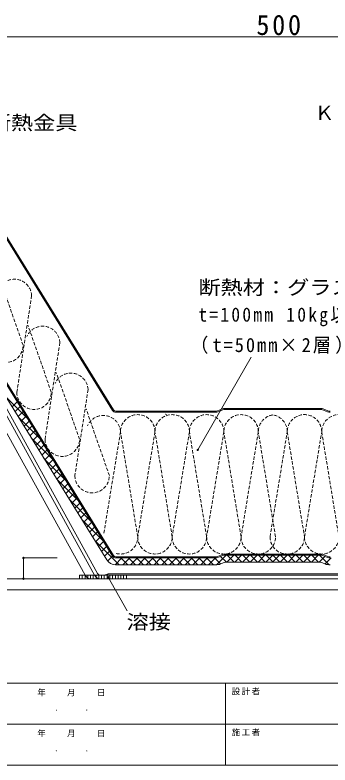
# Model space of a CAD drawing. Units: millimetres, scale not verified. Extents: x -1135 to 2170, y -1086 to 2575.
# Drawn here: x 1395 to 1624, y -1086 to -542 of the extents above; entities that cross this region are included whole.
import ezdxf
from ezdxf.enums import TextEntityAlignment as Align

# ---------------------------------------------------------------- set-up
doc = ezdxf.new("R2010")
doc.units = ezdxf.units.MM
doc.header["$LTSCALE"] = 2
doc.header["$PDMODE"] = 32
doc.header["$PDSIZE"] = 1
doc.linetypes.add('DASHED1', pattern=[1.8, 1.2, -0.6])
doc.layers.add('0-1', color=4, linetype='Continuous', lineweight=18)
doc.styles.add('ＭＳ ゴシック', font='')
doc.styles.get('ＭＳ ゴシック').set_extended_font_data('MS Gothic')

msp = doc.modelspace()

# ---------------------------------------------------------------- linework, layer by layer
at = {"layer": '0-1', "color": 7}
for p, q in [((1332.617, -558.13), (1832.616, -558.13)), ((1461.5, -937.178), (1365.012, -781.45)), ((1527.572, -857.572), (1566.426, -790.28)), ((1452.616, -948.295), (1368.545, -796.167)), ((1454.804, -947.085), (1370.819, -795.113)), ((1445.761, -948.295), (1365.005, -802.167)), ((1401.013, -935.876), (1425.463, -935.876)), ((1401.013, -935.876), (1401.013, -950.876)), ((1544.115, -940.175), (1547.363, -938.876)), ((1547.363, -938.876), (1582.017, -938.876)), ((1616.67, -938.876), (1582.017, -938.876)), ((1619.918, -940.175), (1616.67, -938.876)), ((1540.476, -940.876), (1468.164, -940.876)), ((1441.76, -948.295), (1441.76, -950.795)), ((1441.76, -948.295), (1456.359, -948.295)), ((1443.76, -948.295), (1443.76, -950.795)), ((1445.761, -948.295), (1445.761, -950.795)), ((1447.76, -948.295), (1447.76, -950.795)), ((1449.76, -948.295), (1449.76, -950.795)), ((1703.897, -950.876), (1450.136, -950.876)), ((1451.76, -948.295), (1451.76, -950.795)), ((1453.76, -948.295), (1453.76, -950.795)), ((1455.76, -948.295), (1455.76, -950.795)), ((1697.042, -948.376), (1456.991, -948.376)), ((1457.76, -948.295), (1457.76, -950.795)), ((1459.517, -948.376), (1462.251, -947.496)), ((1459.761, -948.295), (1459.761, -950.795)), ((1461.76, -948.295), (1461.76, -950.795)), ((1462.459, -949.874), (1476.442, -974.091)), ((1463.017, -947.376), (1691.017, -947.376)), ((1463.76, -948.295), (1463.76, -950.795)), ((1465.76, -948.295), (1465.76, -950.795)), ((1467.76, -948.295), (1467.76, -950.795)), ((1469.76, -948.295), (1469.76, -950.795)), ((1471.76, -948.295), (1471.76, -950.795)), ((1473.761, -948.295), (1473.761, -950.795)), ((1475.761, -948.295), (1475.761, -950.795))]:
    msp.add_line(p, q, dxfattribs=at)
at = {"layer": '0-1', "color": 3}
for p, q in [((1465.75, -828.961), (1368.536, -672.06)), ((1369.217, -671.64), (1466.431, -828.542)), ((1465.75, -934.545), (1368.536, -777.643)), ((1369.217, -777.223), (1466.431, -934.125)), ((1468.134, -829.493), (1540.476, -829.493)), ((1468.134, -830.293), (1540.476, -830.293)), ((1541.962, -829.207), (1545.531, -827.779)), ((1542.259, -829.949), (1545.829, -828.522)), ((1547.017, -827.493), (1582.017, -827.493)), ((1547.017, -828.293), (1582.017, -828.293)), ((1617.017, -827.493), (1582.017, -827.493)), ((1617.017, -828.293), (1582.017, -828.293)), ((1621.775, -829.949), (1618.205, -828.522)), ((1622.072, -829.207), (1618.503, -827.779)), ((1541.962, -934.79), (1545.531, -933.362)), ((1542.259, -935.533), (1545.829, -934.105)), ((1547.017, -933.076), (1582.017, -933.076)), ((1547.017, -933.876), (1582.017, -933.876)), ((1617.017, -933.076), (1582.017, -933.076)), ((1617.017, -933.876), (1582.017, -933.876)), ((1621.775, -935.533), (1618.205, -934.105)), ((1622.072, -934.79), (1618.503, -933.362)), ((1468.134, -935.076), (1540.476, -935.076)), ((1468.134, -935.876), (1540.476, -935.876)), ((1082.017, -950.876), (2082.016, -950.876)), ((1082.017, -958.876), (2082.016, -958.876))]:
    msp.add_line(p, q, dxfattribs=at)
at = {"layer": '0-1', "linetype": 'DASHED1', "lineweight": 9}
for p, q in [((1400.803, -781.727), (1383.92, -733.308)), ((1407.005, -745.799), (1396.282, -815.754)), ((1407.005, -745.799), (1397.446, -808.156)), ((1421.281, -815.754), (1404.398, -767.335)), ((1427.483, -779.826), (1416.76, -849.781)), ((1441.76, -849.781), (1424.876, -801.362)), ((1447.961, -813.853), (1438.403, -876.211)), ((1463.403, -876.211), (1446.519, -827.791))]:
    msp.add_line(p, q, dxfattribs=at)
at = {"layer": '0-1', "lineweight": 9}
for p, q in [((1403.782, -834.53), (1388.32, -819.068)), ((1396.466, -822.722), (1392.834, -826.353)), ((1398.63, -826.214), (1394.998, -829.846)), ((1400.794, -829.707), (1397.162, -833.339)), ((1412.995, -849.4), (1397.533, -833.938)), ((1402.958, -833.2), (1399.326, -836.832)), ((1405.122, -836.692), (1401.49, -840.324)), ((1407.286, -840.185), (1403.654, -843.817)), ((1409.45, -843.678), (1405.818, -847.31)), ((1411.614, -847.171), (1407.982, -850.803)), ((1422.209, -864.27), (1406.747, -848.808)), ((1413.778, -850.664), (1410.146, -854.296)), ((1415.942, -854.156), (1412.31, -857.788)), ((1418.106, -857.649), (1414.474, -861.281)), ((1431.422, -879.141), (1415.96, -863.679)), ((1420.271, -861.142), (1416.639, -864.774)), ((1422.434, -864.635), (1418.803, -868.266)), ((1424.598, -868.128), (1420.967, -871.759)), ((1426.762, -871.62), (1423.131, -875.252)), ((1440.635, -894.01), (1425.173, -878.547)), ((1428.927, -875.113), (1425.295, -878.745)), ((1431.091, -878.606), (1427.459, -882.238)), ((1433.255, -882.099), (1429.623, -885.731)), ((1435.419, -885.592), (1431.787, -889.223)), ((1437.583, -889.084), (1433.951, -892.716)), ((1449.847, -908.878), (1434.385, -893.416)), ((1439.747, -892.577), (1436.116, -896.209)), ((1441.911, -896.07), (1438.279, -899.702)), ((1444.075, -899.563), (1440.444, -903.194)), ((1446.239, -903.055), (1442.607, -906.687)), ((1448.404, -906.548), (1444.772, -910.18)), ((1459.059, -923.747), (1443.597, -908.284)), ((1450.568, -910.041), (1446.936, -913.673)), ((1452.732, -913.534), (1449.1, -917.166)), ((1454.896, -917.027), (1451.264, -920.659)), ((1470.533, -940.876), (1452.809, -923.153)), ((1457.06, -920.519), (1453.428, -924.151)), ((1459.224, -924.012), (1455.593, -927.644)), ((1461.388, -927.505), (1457.756, -931.137)), ((1463.552, -930.998), (1459.92, -934.629)), ((1465.716, -934.491), (1462.083, -938.124)), ((1548.075, -933.876), (1541.095, -940.857)), ((1548.312, -938.876), (1544.195, -934.758)), ((1553.732, -933.876), (1548.732, -938.876)), ((1553.969, -938.876), (1548.97, -933.876)), ((1559.389, -933.876), (1554.389, -938.876)), ((1559.626, -938.876), (1554.627, -933.876)), ((1565.046, -933.876), (1560.047, -938.876)), ((1565.283, -938.876), (1560.283, -933.876)), ((1570.702, -933.876), (1565.704, -938.876)), ((1570.94, -938.876), (1565.94, -933.876)), ((1576.36, -933.876), (1571.36, -938.876)), ((1576.596, -938.876), (1571.597, -933.876)), ((1582.017, -933.876), (1577.017, -938.876)), ((1582.254, -938.876), (1577.254, -933.876)), ((1581.78, -938.876), (1586.779, -933.876)), ((1582.017, -933.876), (1587.016, -938.876)), ((1587.437, -938.876), (1592.436, -933.876)), ((1587.674, -933.876), (1592.673, -938.876)), ((1593.094, -938.876), (1598.093, -933.876)), ((1593.33, -933.876), (1598.33, -938.876)), ((1598.75, -938.876), (1603.75, -933.876)), ((1598.987, -933.876), (1603.987, -938.876)), ((1604.407, -938.876), (1609.407, -933.876)), ((1604.644, -933.876), (1609.644, -938.876)), ((1610.064, -938.876), (1615.063, -933.876)), ((1610.301, -933.876), (1615.301, -938.876)), ((1615.721, -938.876), (1619.838, -934.758)), ((1615.958, -933.876), (1622.938, -940.857)), ((1472.537, -935.876), (1467.537, -940.876)), ((1476.774, -940.876), (1471.774, -935.876)), ((1478.193, -935.876), (1473.194, -940.876)), ((1482.431, -940.876), (1477.431, -935.876)), ((1483.85, -935.876), (1478.85, -940.876)), ((1488.088, -940.876), (1483.087, -935.876)), ((1489.507, -935.876), (1484.507, -940.876)), ((1493.744, -940.876), (1488.745, -935.876)), ((1495.164, -935.876), (1490.164, -940.876)), ((1499.401, -940.876), (1494.401, -935.876)), ((1500.821, -935.876), (1495.821, -940.876)), ((1505.058, -940.876), (1500.058, -935.876)), ((1506.478, -935.876), (1501.478, -940.876)), ((1510.714, -940.876), (1505.715, -935.876)), ((1512.134, -935.876), (1507.135, -940.876)), ((1516.371, -940.876), (1511.372, -935.876)), ((1517.791, -935.876), (1512.791, -940.876)), ((1522.029, -940.876), (1517.028, -935.876)), ((1523.448, -935.876), (1518.448, -940.876)), ((1527.685, -940.876), (1522.685, -935.876)), ((1529.105, -935.876), (1524.105, -940.876)), ((1533.342, -940.876), (1528.342, -935.876)), ((1534.761, -935.876), (1529.762, -940.876)), ((1538.999, -940.876), (1533.999, -935.876)), ((1540.418, -935.876), (1535.419, -940.876)), ((1544, -940.221), (1539.656, -935.876)), ((1620.033, -940.221), (1624.377, -935.876))]:
    msp.add_line(p, q, dxfattribs=at)
at = {"layer": '0-1', "color": 2}
for p, q in [((2169.534, -1026.625), (592.646, -1026.625)), ((1547.632, -1026.625), (1547.632, -1085.885)), ((907.648, -1056.255), (2169.534, -1056.255)), ((592.646, -1085.885), (2169.534, -1085.885))]:
    msp.add_line(p, q, dxfattribs=at)
at = {"layer": '0-1', "linetype": 'DASHED1', "lineweight": 9}
for points in [[(1484.017, -920.503), (1471.516, -844.502), (1459.314, -918.692)], [(1509.016, -920.503), (1496.516, -844.503), (1484.017, -920.503)], [(1584.016, -920.504), (1571.516, -844.503), (1559.016, -920.504), (1546.516, -844.503), (1534.016, -920.504), (1521.516, -844.503), (1509.016, -920.504)], [(1580.018, -920.504), (1592.517, -844.503), (1605.017, -920.504), (1617.517, -844.503), (1630.017, -920.504), (1642.517, -844.503), (1655.017, -920.504)]]:
    msp.add_lwpolyline(points, dxfattribs=at)
for centre, radius, start, end in [((1394.519, -746.383), 12.5, 2.67923, 156.64252), ((1414.997, -780.41), 12.5, 2.67923, 156.64252), ((1388.304, -781.727), 12.5, 179.99997, 359.99998), ((1435.475, -814.438), 12.5, 2.67923, 156.64252), ((1408.782, -815.754), 12.5, 179.99997, 359.99998), ((1459.03, -845.087), 12.5, 2.67923, 156.64252), ((1484.017, -844.503), 12.5, 359.99997, 179.99998), ((1509.016, -844.503), 12.5, 359.99997, 179.99998), ((1505.004, -831.004), 1, 218.06564, 269.99998), ((1534.016, -844.503), 12.5, 359.99997, 179.99998), ((1559.016, -844.503), 12.5, 359.99997, 179.99998), ((1584.016, -844.503), 12.5, 99.20462, 180), ((1580.018, -844.503), 12.5, 0, 80.79535), ((1605.017, -844.503), 12.5, 0, 179.99997), ((1630.017, -844.503), 12.5, 0, 179.99997), ((1429.26, -849.781), 12.5, 179.99997, 359.99998), ((1450.903, -876.211), 12.5, 179.99997, 359.99998), ((1471.516, -920.503), 12.5, 255.33203, 359.99998), ((1496.516, -920.503), 12.5, 179.99997, 359.99998), ((1521.516, -920.504), 12.5, 179.99997, 359.99998), ((1546.516, -920.504), 12.5, 179.99997, 359.99998), ((1571.516, -920.504), 12.5, 179.99997, 359.99998), ((1592.517, -920.504), 12.5, 179.99997, 359.99998), ((1617.517, -920.504), 12.5, 179.99997, 359.99998)]:
    msp.add_arc(centre, radius, start, end, dxfattribs=at)
at = {"layer": '0-1', "color": 3}
for centre, radius, start, end in [((1468.134, -827.493), 2.8, 211.63541, 270), ((1468.134, -827.493), 2, 211.63541, 270), ((1540.476, -825.493), 4, 270, 291.80141), ((1540.476, -825.493), 4.8, 270, 291.80141), ((1547.017, -831.493), 4, 89.99998, 111.80139), ((1547.017, -831.493), 3.2, 89.99998, 111.80139), ((1617.017, -831.493), 4, 68.19859, 90), ((1617.017, -831.493), 3.2, 68.19859, 90), ((1623.558, -825.493), 4.8, 248.19858, 269.99998), ((1623.558, -825.493), 4, 248.19858, 269.99998), ((1468.134, -933.076), 2.8, 211.63541, 270), ((1468.134, -933.076), 2, 211.63541, 270), ((1547.017, -937.076), 4, 89.99998, 111.80139), ((1547.017, -937.076), 3.2, 89.99998, 111.80139), ((1617.017, -937.076), 4, 68.19859, 90), ((1617.017, -937.076), 3.2, 68.19859, 90), ((1540.476, -931.076), 4, 270, 291.80141), ((1540.476, -931.076), 4.8, 270, 291.80141), ((1623.558, -931.076), 4.8, 248.19858, 269.99998), ((1623.558, -931.076), 4, 248.19858, 269.99998)]:
    msp.add_arc(centre, radius, start, end, dxfattribs=at)
at = {"layer": '0-1', "color": 7}
for centre, radius, start, end in [((1468.134, -933.076), 7.8, 211.63541, 270), ((1540.476, -931.076), 9.8, 270, 291.80141), ((1623.558, -931.076), 9.8, 248.19858, 269.99998), ((1450.136, -945.876), 5, 208.92641, 269.99998), ((1456.991, -945.876), 5, 208.92641, 270), ((1456.991, -945.876), 2.5, 208.92641, 270), ((1463.017, -949.876), 2.5, 89.99998, 107.83731)]:
    msp.add_arc(centre, radius, start, end, dxfattribs=at)
at = {"layer": '0-1', "color": 3}
for p in [(1527.572, -857.572), (1401.013, -935.876), (1401.013, -950.876), (1462.459, -949.874)]:
    msp.add_point(p, dxfattribs=at)

# ---------------------------------------------------------------- texts
at = {"layer": '0-1', "color": 2, "style": 'ＭＳ ゴシック', "width": 1.15}
for s, p in [('断熱金具', (1375.891, -628.665)), ('断熱材：グラスウール', (1528.026, -747.992)), ('溶接', (1475.889, -990.439))]:
    msp.add_text(s, height=10.26, dxfattribs=at).set_placement(p, align=Align.BOTTOM_LEFT)
at = {"layer": '0-1', "color": 2, "attachment_point": 7, "style": 'ＭＳ ゴシック'}
for s, insert, char_height in [('\\T1.21;\\W0.95;500', (1570.117, -557.13), 14.66), ('\\T1.18;ＫＲ角ハゼ５００（D160Ⅱ)', (1612.463, -621.209), 10.26), ('\\T1.27;\\W0.9;t=100mm\\~10kg以上/ｍ', (1528.026, -767.992), 10.26), ('\\T1.22;\\W0.95;（t=50mm×2層）', (1522.027, -787.992), 10.26)]:
    msp.add_mtext(s, dxfattribs=dict(at, insert=insert, char_height=char_height))
at = {"layer": '0-1', "color": 7, "char_height": 4.399, "attachment_point": 7, "style": 'ＭＳ ゴシック'}
for s, insert in [('\\T1.17;年\u3000\u3000月\u3000\u3000日', (1411.151, -1036.05)), ('\\T1.17;設計者', (1552.197, -1035.267)), ('\\T1.25;\\W0.95;.\u3000\\~\u3000.', (1423.452, -1046.472)), ('\\T1.17;施工者', (1552.197, -1064.897)), ('\\T1.17;年\u3000\u3000月\u3000\u3000日', (1411.151, -1065.679)), ('\\T1.25;\\W0.95;.\u3000\\~\u3000.', (1423.452, -1076.102))]:
    msp.add_mtext(s, dxfattribs=dict(at, insert=insert))

doc.saveas('drawing.dxf')
